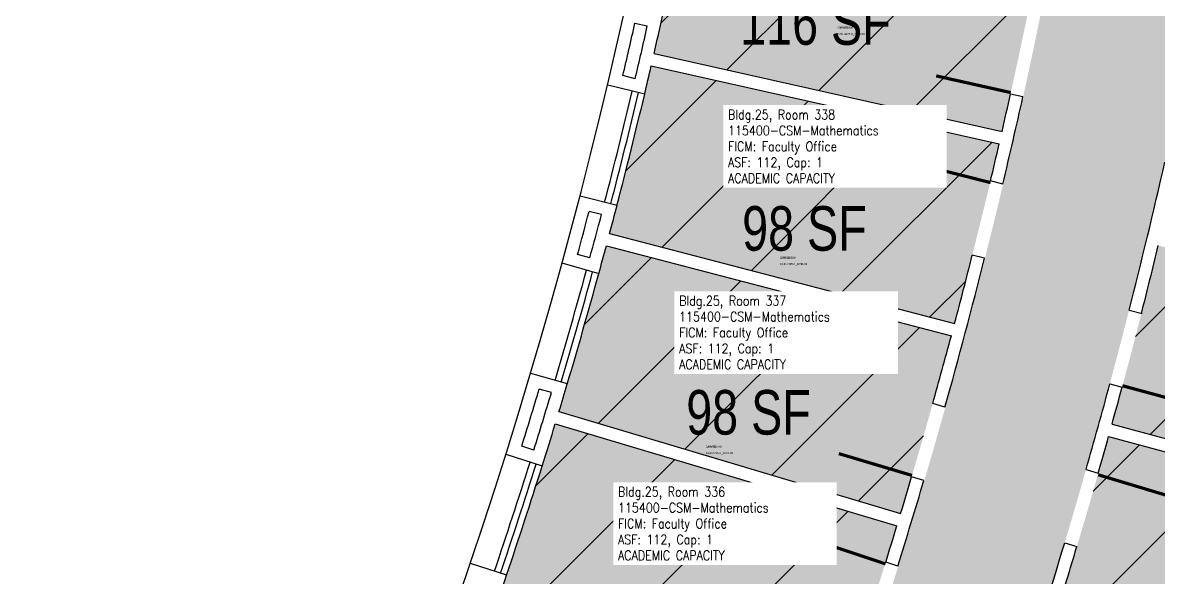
# Model space of a CAD drawing. Header units: inches. Extents: x -325 to 762, y 0 to 3497.
# Drawn here: x -132 to 403, y 1022 to 1283 of the extents above; entities that cross this region are included whole.
import ezdxf
from ezdxf.enums import TextEntityAlignment as Align

# ---------------------------------------------------------------- set-up
doc = ezdxf.new("R2010")
doc.units = ezdxf.units.IN
doc.header["$LTSCALE"] = 10
doc.header["$MEASUREMENT"] = 0
for name, color, linetype in [('A-DOOR', 2, 'CONTINUOUS'), ('A-GLAZ', 1, 'CONTINUOUS'), ('A-GLAZ-SILL', 2, 'CONTINUOUS'), ('A-IDEN-CNUM', 7, 'CONTINUOUS'), ('A-IDEN-RNUM', 7, 'CONTINUOUS'), ('A-IDEN-SNUM', 4, 'CONTINUOUS'), ('A-IDEN-VNUM', 4, 'CONTINUOUS'), ('A-WALL', 5, 'CONTINUOUS'), ('AREA-TEXT', 3, 'CONTINUOUS'), ('Rooms-Capacity', 4, 'CONTINUOUS'), ('Rooms-Category-Color', 7, 'CONTINUOUS'), ('Rooms-College-Color', 7, 'CONTINUOUS'), ('Rooms-Department-Color', 7, 'CONTINUOUS'), ('Rooms-Division-Color', 7, 'CONTINUOUS'), ('Rooms-Information', 7, 'CONTINUOUS')]:
    doc.layers.add(name, color=color, linetype=linetype)
doc.styles.add('AREA', font='arial.ttf', dxfattribs={"width": 0.75, "height": 24})
doc.styles.add('ROOMSNUMBER', font='txt', dxfattribs={"height": 0.03})
doc.styles.add('ROOMVNUMBER', font='simplex.shx', dxfattribs={"width": 0.85})
pattern_1 = [(45, (0, 0), (-26.51650429449553, 26.51650429449553), [])]

msp = doc.modelspace()

# ---------------------------------------------------------------- hatches: boundary and pattern name
at = {"layer": 'Rooms-Capacity'}
h = msp.add_hatch(dxfattribs=at)
h.set_pattern_fill('ANSI31', color=256, scale=300, style=0)
h.set_pattern_definition(pattern_1)
edge = h.paths.add_edge_path()
edge.add_arc((-2305.089008077166, 1834.524643438635), 2703.00000039614, 347.1164800715526, 349.2949133561136)
edge.add_line((350.8688167111263, 1332.431987559888), (185.5622047038064, 1362.421330274547))
edge.add_arc((-2305.089007422828, 1834.524643179873), 2534.999999708887, 347.09874408070516, 349.26691138285184, ccw=False)
edge.add_line((165.9182136320755, 1268.531434723641), (329.8639610299156, 1231.837450331542))
h = msp.add_hatch(dxfattribs=at)
h.set_pattern_fill('ANSI31', color=256, scale=300, style=0)
h.set_pattern_definition(pattern_1)
edge = h.paths.add_edge_path()
edge.add_arc((-2305.089007648641, 1834.524643146505), 2702.999999914259, 345.1406745550239, 346.9892952840776)
edge.add_line((328.519629255055, 1225.989888869691), (164.5716386252329, 1262.684375334996))
edge.add_arc((-2305.089007559186, 1834.524643223538), 2534.999999860135, 345.12454201575105, 346.96313016020343, ccw=False)
edge.add_line((144.9533335381434, 1183.74240151653), (307.5182815903113, 1141.349231182131))
h = msp.add_hatch(dxfattribs=at)
h.set_pattern_fill('ANSI31', color=256, scale=300, style=0)
h.set_pattern_definition(pattern_1)
edge = h.paths.add_edge_path()
edge.add_arc((-2305.089007680201, 1834.524643591512), 2703.00000006571, 343.165243038529, 345.0134900541224)
edge.add_line((305.9731435441659, 1135.551509058568), (143.4061336332247, 1177.945217069703))
edge.add_arc((-2305.089007582309, 1834.524643328313), 2534.999999909697, 343.15073874316107, 344.98892845628956, ccw=False)
edge.add_line((121.085071172683, 1099.742812361102), (282.0711917952881, 1051.702120534609))
h = msp.add_hatch(dxfattribs=at)
h.set_pattern_fill('ANSI31', color=256, scale=300, style=0)
h.set_pattern_definition(pattern_1)
edge = h.paths.add_edge_path()
edge.add_arc((-2276.852422168891, 1812.192880155078), 2895.995996763304, 344.8767881498902, 344.9361416692884)
edge.add_line((519.6277769991443, 1059.536711024585), (527.3524237723336, 1057.440494796726))
edge.add_arc((-2276.852426308937, 1812.192878961632), 2904.000000451434, 344.9358145326624, 346.6915782066553)
edge.add_line((549.1607926749871, 1143.713044748175), (403.4829762541935, 1178.013556008692))
edge.add_arc((-2305.08900801492, 1834.524642979586), 2787.000000230217, 344.5880604928744, 346.37525132448036, ccw=False)
edge.add_line((381.6905996651635, 1093.859846301842), (518.8465893456028, 1056.640201458241))
h = msp.add_hatch(dxfattribs=at)
h.set_pattern_fill('ANSI31', color=256, scale=300, style=0)
h.set_pattern_definition(pattern_1)
edge = h.paths.add_edge_path()
edge.add_arc((-2305.089007830181, 1834.524643290245), 2703.000000140285, 340.8610057102617, 343.0380588335406)
edge.add_line((280.327122878401, 1045.961119006853), (119.3391238265917, 1094.002371398265))
edge.add_arc((-2305.089007723179, 1834.524643560083), 2535.000000121817, 340.84842968595984, 343.01512552168924, ccw=False)
edge.add_line((89.60890732717371, 1002.871533019933), (248.5053589047179, 948.3165351473717))
h = msp.add_hatch(dxfattribs=at)
h.set_pattern_fill('ANSI31', color=256, scale=300, style=0)
h.set_pattern_definition(pattern_1)
edge = h.paths.add_edge_path()
edge.add_arc((-2276.852426019131, 1812.192879151533), 2904.000000221537, 342.9432912658067, 344.6990549400011)
edge.add_line((524.2096775585101, 1045.859340026508), (516.4850307741449, 1047.955556226428))
edge.add_arc((-2276.852429850694, 1812.192877775715), 2895.996003550221, 344.6987278055045, 344.758081324442)
edge.add_line((517.275216233103, 1050.849624066147), (380.0898114593015, 1088.07725119451))
edge.add_arc((-2305.089007464558, 1834.524643354343), 2786.999999795398, 342.6778497320407, 344.46470950311533, ccw=False)
edge.add_line((355.508737966536, 1004.712233308236), (499.4148772024796, 960.3972097863434))
at = {"layer": 'Rooms-Category-Color', "true_color": 0xadadad}
h = msp.add_hatch(color=253, dxfattribs=at)
edge = h.paths.add_edge_path()
edge.add_arc((-2305.089012571206, 1834.524642615237), 2685.000004883859, 2.680122461060307, 6.009516619147803, ccw=False)
edge.add_line((376.9740249776528, 1960.074986463877), (400.9176876248107, 1961.838290253188))
edge.add_arc((-2305.089007621355, 1834.524643226175), 2708.999999895975, -0.14923716504131335, 2.6936960249763047, ccw=False)
edge.add_line((403.9018028677688, 1827.468573365825), (361.9015771598802, 1827.438024315516))
edge.add_arc((-2690.659521096482, 1847.663844266196), 3052.628104172004, 356.47616770335486, 359.6203721645956, ccw=False)
edge.add_line((356.1970365421162, 1660.037994353565), (398.0843439215109, 1656.944151733535))
edge.add_arc((-5900.776047770278, 2177.898391182503), 6320.36672619742, 353.81799844341, 355.27204957289626, ccw=False)
edge.add_line((382.8367408813224, 1497.276707780081), (359.0595314988182, 1500.552247639279))
edge.add_arc((-1569.74639093911, 1734.833029545382), 1942.982184993512, 351.48423332969134, 353.07454191912336, ccw=False)
edge.add_line((351.8147101701484, 1447.11319028167), (288.4406572916791, 1455.770688339601))
edge.add_arc((-2305.089007749584, 1834.524643104202), 2621.040000018861, 349.5184109181256, 351.69137152447735, ccw=False)
edge.add_line((272.214784864454, 1357.706184698734), (335.5329564885483, 1348.375857141334))
edge.add_arc((-2305.089006778168, 1834.524648241203), 2684.999999995239, 349.42011848733335, 349.5684337207498, ccw=False)
edge.add_line((334.2656712793992, 1341.542008191812), (357.8805320152328, 1337.257883403915))
edge.add_arc((-2288.648014137146, 1828.422161913715), 2691.719839449023, 329.78649103858254, 349.486203159355, ccw=False)
edge.add_line((37.41831449803567, 473.8849240080444), (143.4365957939312, 412.2582192313848))
edge.add_arc((-2276.852403584197, 1812.192867436944), 2795.999974920815, 329.9542111320351, 331.0300489721218)
edge.add_arc((-2276.852404262776, 1812.192866802184), 2795.99997520704, 331.0300489902369, 332.5713902833464)
edge.add_line((204.8365791067481, 524.2349283662625), (160.1398151628969, 547.4318528720498))
edge.add_arc((-2305.090096059248, 1834.524948450896), 2781.001106053552, 332.4310014235534, 356.2309180593987)
edge.add_line((469.8959433921859, 1651.714574782643), (496.8252698892043, 1649.753485112916))
edge.add_arc((-2305.089007297025, 1834.524643598049), 2807.999999591874, 356.2271145859517, 357.3291228139134)
edge.add_line((499.8606327363536, 1703.675438080448), (502.2477746309028, 1773.498497123363))
edge.add_arc((-2305.089007808687, 1834.524642555099), 2808.000000082714, 358.754695199385, 359.8566391173927)
edge.add_line((502.9022023939774, 1827.498698554467), (475.9020962902591, 1827.490482599008))
edge.add_arc((-2305.089008352737, 1834.52464307847), 2781.000000632348, 359.8550779800285, 382.8913336785271)
edge.add_line((256.891257874169, 2916.290846553617), (303.2755612375506, 2935.736018582017))
edge.add_arc((-2275.305015167632, 1854.746569935257), 2795.999995904811, 22.74434717599586, 24.80482048592064)
edge.add_arc((-2275.3050125855, 1854.746571431475), 2795.999992933196, 24.80482048028733, 25.88065831385877)
edge.add_line((240.2706686520264, 3075.195239933672), (130.0563725979314, 3021.431537893134))
edge.add_arc((-2303.272265501725, 1835.045216972369), 2707.138851899517, 5.986642908536908, 25.991870559764493, ccw=False)
edge.add_line((389.1024915130124, 2117.39062822191), (365.1556280964301, 2115.627088730688))
at = {"layer": 'Rooms-Category-Color', "true_color": 0xfa9ba3}
h = msp.add_hatch(color=241, dxfattribs=at)
edge = h.paths.add_edge_path()
edge.add_arc((-2305.089008077166, 1834.524643438635), 2703.00000039614, 347.1164800715526, 349.2949133561136)
edge.add_line((350.8688167111263, 1332.431987559888), (185.5622047038064, 1362.421330274547))
edge.add_arc((-2305.089007422828, 1834.524643179873), 2534.999999708887, 347.09874408070516, 349.26691138285184, ccw=False)
edge.add_line((165.9182136320755, 1268.531434723641), (329.8639610299156, 1231.837450331542))
h = msp.add_hatch(color=241, dxfattribs=at)
edge = h.paths.add_edge_path()
edge.add_arc((-2305.089007648641, 1834.524643146505), 2702.999999914259, 345.1406745550239, 346.9892952840776)
edge.add_line((328.519629255055, 1225.989888869691), (164.5716386252329, 1262.684375334996))
edge.add_arc((-2305.089007559186, 1834.524643223538), 2534.999999860135, 345.12454201575105, 346.96313016020343, ccw=False)
edge.add_line((144.9533335381434, 1183.74240151653), (307.5182815903113, 1141.349231182131))
h = msp.add_hatch(color=241, dxfattribs=at)
edge = h.paths.add_edge_path()
edge.add_arc((-2305.089007680201, 1834.524643591512), 2703.00000006571, 343.165243038529, 345.0134900541224)
edge.add_line((305.9731435441659, 1135.551509058568), (143.4061336332247, 1177.945217069703))
edge.add_arc((-2305.089007582309, 1834.524643328313), 2534.999999909697, 343.15073874316107, 344.98892845628956, ccw=False)
edge.add_line((121.085071172683, 1099.742812361102), (282.0711917952881, 1051.702120534609))
h = msp.add_hatch(color=241, dxfattribs=at)
edge = h.paths.add_edge_path()
edge.add_arc((-2276.852422168891, 1812.192880155078), 2895.995996763304, 344.8767881498902, 344.9361416692884)
edge.add_line((519.6277769991443, 1059.536711024585), (527.3524237723336, 1057.440494796726))
edge.add_arc((-2276.852426308937, 1812.192878961632), 2904.000000451434, 344.9358145326624, 346.6915782066553)
edge.add_line((549.1607926749871, 1143.713044748175), (403.4829762541935, 1178.013556008692))
edge.add_arc((-2305.08900801492, 1834.524642979586), 2787.000000230217, 344.5880604928744, 346.37525132448036, ccw=False)
edge.add_line((381.6905996651635, 1093.859846301842), (518.8465893456028, 1056.640201458241))
h = msp.add_hatch(color=241, dxfattribs=at)
edge = h.paths.add_edge_path()
edge.add_arc((-2305.089007830181, 1834.524643290245), 2703.000000140285, 340.8610057102617, 343.0380588335406)
edge.add_line((280.327122878401, 1045.961119006853), (119.3391238265917, 1094.002371398265))
edge.add_arc((-2305.089007723179, 1834.524643560083), 2535.000000121817, 340.84842968595984, 343.01512552168924, ccw=False)
edge.add_line((89.60890732717371, 1002.871533019933), (248.5053589047179, 948.3165351473717))
h = msp.add_hatch(color=241, dxfattribs=at)
edge = h.paths.add_edge_path()
edge.add_arc((-2276.852426019131, 1812.192879151533), 2904.000000221537, 342.9432912658067, 344.6990549400011)
edge.add_line((524.2096775585101, 1045.859340026508), (516.4850307741449, 1047.955556226428))
edge.add_arc((-2276.852429850694, 1812.192877775715), 2895.996003550221, 344.6987278055045, 344.758081324442)
edge.add_line((517.275216233103, 1050.849624066147), (380.0898114593015, 1088.07725119451))
edge.add_arc((-2305.089007464558, 1834.524643354343), 2786.999999795398, 342.6778497320407, 344.46470950311533, ccw=False)
edge.add_line((355.508737966536, 1004.712233308236), (499.4148772024796, 960.3972097863434))
at = {"layer": 'Rooms-College-Color', "true_color": 0xadadad}
h = msp.add_hatch(color=253, dxfattribs=at)
edge = h.paths.add_edge_path()
edge.add_arc((-2305.089012571206, 1834.524642615237), 2685.000004883859, 2.680122461060307, 6.009516619147803, ccw=False)
edge.add_line((376.9740249776528, 1960.074986463877), (400.9176876248107, 1961.838290253188))
edge.add_arc((-2305.089007621355, 1834.524643226175), 2708.999999895975, -0.14923716504131335, 2.6936960249763047, ccw=False)
edge.add_line((403.9018028677688, 1827.468573365825), (361.9015771598802, 1827.438024315516))
edge.add_arc((-2690.659521096482, 1847.663844266196), 3052.628104172004, 356.47616770335486, 359.6203721645956, ccw=False)
edge.add_line((356.1970365421162, 1660.037994353565), (398.0843439215109, 1656.944151733535))
edge.add_arc((-5900.776047770278, 2177.898391182503), 6320.36672619742, 353.81799844341, 355.27204957289626, ccw=False)
edge.add_line((382.8367408813224, 1497.276707780081), (359.0595314988182, 1500.552247639279))
edge.add_arc((-1569.74639093911, 1734.833029545382), 1942.982184993512, 351.48423332969134, 353.07454191912336, ccw=False)
edge.add_line((351.8147101701484, 1447.11319028167), (288.4406572916791, 1455.770688339601))
edge.add_arc((-2305.089007749584, 1834.524643104202), 2621.040000018861, 349.5184109181256, 351.69137152447735, ccw=False)
edge.add_line((272.214784864454, 1357.706184698734), (335.5329564885483, 1348.375857141334))
edge.add_arc((-2305.089006778168, 1834.524648241203), 2684.999999995239, 349.42011848733335, 349.5684337207498, ccw=False)
edge.add_line((334.2656712793992, 1341.542008191812), (357.8805320152328, 1337.257883403915))
edge.add_arc((-2288.648014137146, 1828.422161913715), 2691.719839449023, 329.78649103858254, 349.486203159355, ccw=False)
edge.add_line((37.41831449803567, 473.8849240080444), (143.4365957939312, 412.2582192313848))
edge.add_arc((-2276.852403584197, 1812.192867436944), 2795.999974920815, 329.9542111320351, 331.0300489721218)
edge.add_arc((-2276.852404262776, 1812.192866802184), 2795.99997520704, 331.0300489902369, 332.5713902833464)
edge.add_line((204.8365791067481, 524.2349283662625), (160.1398151628969, 547.4318528720498))
edge.add_arc((-2305.090096059248, 1834.524948450896), 2781.001106053552, 332.4310014235534, 356.2309180593987)
edge.add_line((469.8959433921859, 1651.714574782643), (496.8252698892043, 1649.753485112916))
edge.add_arc((-2305.089007297025, 1834.524643598049), 2807.999999591874, 356.2271145859517, 357.3291228139134)
edge.add_line((499.8606327363536, 1703.675438080448), (502.2477746309028, 1773.498497123363))
edge.add_arc((-2305.089007808687, 1834.524642555099), 2808.000000082714, 358.754695199385, 359.8566391173927)
edge.add_line((502.9022023939774, 1827.498698554467), (475.9020962902591, 1827.490482599008))
edge.add_arc((-2305.089008352737, 1834.52464307847), 2781.000000632348, 359.8550779800285, 382.8913336785271)
edge.add_line((256.891257874169, 2916.290846553617), (303.2755612375506, 2935.736018582017))
edge.add_arc((-2275.305015167632, 1854.746569935257), 2795.999995904811, 22.74434717599586, 24.80482048592064)
edge.add_arc((-2275.3050125855, 1854.746571431475), 2795.999992933196, 24.80482048028733, 25.88065831385877)
edge.add_line((240.2706686520264, 3075.195239933672), (130.0563725979314, 3021.431537893134))
edge.add_arc((-2303.272265501725, 1835.045216972369), 2707.138851899517, 5.986642908536908, 25.991870559764493, ccw=False)
edge.add_line((389.1024915130124, 2117.39062822191), (365.1556280964301, 2115.627088730688))
at = {"layer": 'Rooms-College-Color', "true_color": 0xffe090}
h = msp.add_hatch(color=41, dxfattribs=at)
edge = h.paths.add_edge_path()
edge.add_arc((-2305.089008077166, 1834.524643438635), 2703.00000039614, 347.1164800715526, 349.2949133561136)
edge.add_line((350.8688167111263, 1332.431987559888), (185.5622047038064, 1362.421330274547))
edge.add_arc((-2305.089007422828, 1834.524643179873), 2534.999999708887, 347.09874408070516, 349.26691138285184, ccw=False)
edge.add_line((165.9182136320755, 1268.531434723641), (329.8639610299156, 1231.837450331542))
h = msp.add_hatch(color=41, dxfattribs=at)
edge = h.paths.add_edge_path()
edge.add_arc((-2305.089007648641, 1834.524643146505), 2702.999999914259, 345.1406745550239, 346.9892952840776)
edge.add_line((328.519629255055, 1225.989888869691), (164.5716386252329, 1262.684375334996))
edge.add_arc((-2305.089007559186, 1834.524643223538), 2534.999999860135, 345.12454201575105, 346.96313016020343, ccw=False)
edge.add_line((144.9533335381434, 1183.74240151653), (307.5182815903113, 1141.349231182131))
h = msp.add_hatch(color=41, dxfattribs=at)
edge = h.paths.add_edge_path()
edge.add_arc((-2305.089007680201, 1834.524643591512), 2703.00000006571, 343.165243038529, 345.0134900541224)
edge.add_line((305.9731435441659, 1135.551509058568), (143.4061336332247, 1177.945217069703))
edge.add_arc((-2305.089007582309, 1834.524643328313), 2534.999999909697, 343.15073874316107, 344.98892845628956, ccw=False)
edge.add_line((121.085071172683, 1099.742812361102), (282.0711917952881, 1051.702120534609))
h = msp.add_hatch(color=41, dxfattribs=at)
edge = h.paths.add_edge_path()
edge.add_arc((-2276.852422168891, 1812.192880155078), 2895.995996763304, 344.8767881498902, 344.9361416692884)
edge.add_line((519.6277769991443, 1059.536711024585), (527.3524237723336, 1057.440494796726))
edge.add_arc((-2276.852426308937, 1812.192878961632), 2904.000000451434, 344.9358145326624, 346.6915782066553)
edge.add_line((549.1607926749871, 1143.713044748175), (403.4829762541935, 1178.013556008692))
edge.add_arc((-2305.08900801492, 1834.524642979586), 2787.000000230217, 344.5880604928744, 346.37525132448036, ccw=False)
edge.add_line((381.6905996651635, 1093.859846301842), (518.8465893456028, 1056.640201458241))
h = msp.add_hatch(color=41, dxfattribs=at)
edge = h.paths.add_edge_path()
edge.add_arc((-2305.089007830181, 1834.524643290245), 2703.000000140285, 340.8610057102617, 343.0380588335406)
edge.add_line((280.327122878401, 1045.961119006853), (119.3391238265917, 1094.002371398265))
edge.add_arc((-2305.089007723179, 1834.524643560083), 2535.000000121817, 340.84842968595984, 343.01512552168924, ccw=False)
edge.add_line((89.60890732717371, 1002.871533019933), (248.5053589047179, 948.3165351473717))
h = msp.add_hatch(color=41, dxfattribs=at)
edge = h.paths.add_edge_path()
edge.add_arc((-2276.852426019131, 1812.192879151533), 2904.000000221537, 342.9432912658067, 344.6990549400011)
edge.add_line((524.2096775585101, 1045.859340026508), (516.4850307741449, 1047.955556226428))
edge.add_arc((-2276.852429850694, 1812.192877775715), 2895.996003550221, 344.6987278055045, 344.758081324442)
edge.add_line((517.275216233103, 1050.849624066147), (380.0898114593015, 1088.07725119451))
edge.add_arc((-2305.089007464558, 1834.524643354343), 2786.999999795398, 342.6778497320407, 344.46470950311533, ccw=False)
edge.add_line((355.508737966536, 1004.712233308236), (499.4148772024796, 960.3972097863434))
at = {"layer": 'Rooms-Department-Color', "true_color": 0xacacac}
h = msp.add_hatch(color=253, dxfattribs=at)
edge = h.paths.add_edge_path()
edge.add_arc((-2305.089012571206, 1834.524642615237), 2685.000004883859, 2.680122461060307, 6.009516619147803, ccw=False)
edge.add_line((376.9740249776528, 1960.074986463877), (400.9176876248107, 1961.838290253188))
edge.add_arc((-2305.089007621355, 1834.524643226175), 2708.999999895975, -0.14923716504131335, 2.6936960249763047, ccw=False)
edge.add_line((403.9018028677688, 1827.468573365825), (361.9015771598802, 1827.438024315516))
edge.add_arc((-2690.659521096482, 1847.663844266196), 3052.628104172004, 356.47616770335486, 359.6203721645956, ccw=False)
edge.add_line((356.1970365421162, 1660.037994353565), (398.0843439215109, 1656.944151733535))
edge.add_arc((-5900.776047770278, 2177.898391182503), 6320.36672619742, 353.81799844341, 355.27204957289626, ccw=False)
edge.add_line((382.8367408813224, 1497.276707780081), (359.0595314988182, 1500.552247639279))
edge.add_arc((-1569.74639093911, 1734.833029545382), 1942.982184993512, 351.48423332969134, 353.07454191912336, ccw=False)
edge.add_line((351.8147101701484, 1447.11319028167), (288.4406572916791, 1455.770688339601))
edge.add_arc((-2305.089007749584, 1834.524643104202), 2621.040000018861, 349.5184109181256, 351.69137152447735, ccw=False)
edge.add_line((272.214784864454, 1357.706184698734), (335.5329564885483, 1348.375857141334))
edge.add_arc((-2305.089006778168, 1834.524648241203), 2684.999999995239, 349.42011848733335, 349.5684337207498, ccw=False)
edge.add_line((334.2656712793992, 1341.542008191812), (357.8805320152328, 1337.257883403915))
edge.add_arc((-2288.648014137146, 1828.422161913715), 2691.719839449023, 329.78649103858254, 349.486203159355, ccw=False)
edge.add_line((37.41831449803567, 473.8849240080444), (143.4365957939312, 412.2582192313848))
edge.add_arc((-2276.852403584197, 1812.192867436944), 2795.999974920815, 329.9542111320351, 331.0300489721218)
edge.add_arc((-2276.852404262776, 1812.192866802184), 2795.99997520704, 331.0300489902369, 332.5713902833464)
edge.add_line((204.8365791067481, 524.2349283662625), (160.1398151628969, 547.4318528720498))
edge.add_arc((-2305.090096059248, 1834.524948450896), 2781.001106053552, 332.4310014235534, 356.2309180593987)
edge.add_line((469.8959433921859, 1651.714574782643), (496.8252698892043, 1649.753485112916))
edge.add_arc((-2305.089007297025, 1834.524643598049), 2807.999999591874, 356.2271145859517, 357.3291228139134)
edge.add_line((499.8606327363536, 1703.675438080448), (502.2477746309028, 1773.498497123363))
edge.add_arc((-2305.089007808687, 1834.524642555099), 2808.000000082714, 358.754695199385, 359.8566391173927)
edge.add_line((502.9022023939774, 1827.498698554467), (475.9020962902591, 1827.490482599008))
edge.add_arc((-2305.089008352737, 1834.52464307847), 2781.000000632348, 359.8550779800285, 382.8913336785271)
edge.add_line((256.891257874169, 2916.290846553617), (303.2755612375506, 2935.736018582017))
edge.add_arc((-2275.305015167632, 1854.746569935257), 2795.999995904811, 22.74434717599586, 24.80482048592064)
edge.add_arc((-2275.3050125855, 1854.746571431475), 2795.999992933196, 24.80482048028733, 25.88065831385877)
edge.add_line((240.2706686520264, 3075.195239933672), (130.0563725979314, 3021.431537893134))
edge.add_arc((-2303.272265501725, 1835.045216972369), 2707.138851899517, 5.986642908536908, 25.991870559764493, ccw=False)
edge.add_line((389.1024915130124, 2117.39062822191), (365.1556280964301, 2115.627088730688))
at = {"layer": 'Rooms-Department-Color', "true_color": 0xffe090}
h = msp.add_hatch(color=41, dxfattribs=at)
edge = h.paths.add_edge_path()
edge.add_arc((-2305.089008077166, 1834.524643438635), 2703.00000039614, 347.1164800715526, 349.2949133561136)
edge.add_line((350.8688167111263, 1332.431987559888), (185.5622047038064, 1362.421330274547))
edge.add_arc((-2305.089007422828, 1834.524643179873), 2534.999999708887, 347.09874408070516, 349.26691138285184, ccw=False)
edge.add_line((165.9182136320755, 1268.531434723641), (329.8639610299156, 1231.837450331542))
h = msp.add_hatch(color=41, dxfattribs=at)
edge = h.paths.add_edge_path()
edge.add_arc((-2305.089007648641, 1834.524643146505), 2702.999999914259, 345.1406745550239, 346.9892952840776)
edge.add_line((328.519629255055, 1225.989888869691), (164.5716386252329, 1262.684375334996))
edge.add_arc((-2305.089007559186, 1834.524643223538), 2534.999999860135, 345.12454201575105, 346.96313016020343, ccw=False)
edge.add_line((144.9533335381434, 1183.74240151653), (307.5182815903113, 1141.349231182131))
h = msp.add_hatch(color=41, dxfattribs=at)
edge = h.paths.add_edge_path()
edge.add_arc((-2305.089007680201, 1834.524643591512), 2703.00000006571, 343.165243038529, 345.0134900541224)
edge.add_line((305.9731435441659, 1135.551509058568), (143.4061336332247, 1177.945217069703))
edge.add_arc((-2305.089007582309, 1834.524643328313), 2534.999999909697, 343.15073874316107, 344.98892845628956, ccw=False)
edge.add_line((121.085071172683, 1099.742812361102), (282.0711917952881, 1051.702120534609))
h = msp.add_hatch(color=41, dxfattribs=at)
edge = h.paths.add_edge_path()
edge.add_arc((-2276.852422168891, 1812.192880155078), 2895.995996763304, 344.8767881498902, 344.9361416692884)
edge.add_line((519.6277769991443, 1059.536711024585), (527.3524237723336, 1057.440494796726))
edge.add_arc((-2276.852426308937, 1812.192878961632), 2904.000000451434, 344.9358145326624, 346.6915782066553)
edge.add_line((549.1607926749871, 1143.713044748175), (403.4829762541935, 1178.013556008692))
edge.add_arc((-2305.08900801492, 1834.524642979586), 2787.000000230217, 344.5880604928744, 346.37525132448036, ccw=False)
edge.add_line((381.6905996651635, 1093.859846301842), (518.8465893456028, 1056.640201458241))
h = msp.add_hatch(color=41, dxfattribs=at)
edge = h.paths.add_edge_path()
edge.add_arc((-2305.089007830181, 1834.524643290245), 2703.000000140285, 340.8610057102617, 343.0380588335406)
edge.add_line((280.327122878401, 1045.961119006853), (119.3391238265917, 1094.002371398265))
edge.add_arc((-2305.089007723179, 1834.524643560083), 2535.000000121817, 340.84842968595984, 343.01512552168924, ccw=False)
edge.add_line((89.60890732717371, 1002.871533019933), (248.5053589047179, 948.3165351473717))
h = msp.add_hatch(color=41, dxfattribs=at)
edge = h.paths.add_edge_path()
edge.add_arc((-2276.852426019131, 1812.192879151533), 2904.000000221537, 342.9432912658067, 344.6990549400011)
edge.add_line((524.2096775585101, 1045.859340026508), (516.4850307741449, 1047.955556226428))
edge.add_arc((-2276.852429850694, 1812.192877775715), 2895.996003550221, 344.6987278055045, 344.758081324442)
edge.add_line((517.275216233103, 1050.849624066147), (380.0898114593015, 1088.07725119451))
edge.add_arc((-2305.089007464558, 1834.524643354343), 2786.999999795398, 342.6778497320407, 344.46470950311533, ccw=False)
edge.add_line((355.508737966536, 1004.712233308236), (499.4148772024796, 960.3972097863434))
at = {"layer": 'Rooms-Division-Color', "true_color": 0xadadad}
h = msp.add_hatch(color=253, dxfattribs=at)
edge = h.paths.add_edge_path()
edge.add_arc((-2305.089012571206, 1834.524642615237), 2685.000004883859, 2.680122461060307, 6.009516619147803, ccw=False)
edge.add_line((376.9740249776528, 1960.074986463877), (400.9176876248107, 1961.838290253188))
edge.add_arc((-2305.089007621355, 1834.524643226175), 2708.999999895975, -0.14923716504131335, 2.6936960249763047, ccw=False)
edge.add_line((403.9018028677688, 1827.468573365825), (361.9015771598802, 1827.438024315516))
edge.add_arc((-2690.659521096482, 1847.663844266196), 3052.628104172004, 356.47616770335486, 359.6203721645956, ccw=False)
edge.add_line((356.1970365421162, 1660.037994353565), (398.0843439215109, 1656.944151733535))
edge.add_arc((-5900.776047770278, 2177.898391182503), 6320.36672619742, 353.81799844341, 355.27204957289626, ccw=False)
edge.add_line((382.8367408813224, 1497.276707780081), (359.0595314988182, 1500.552247639279))
edge.add_arc((-1569.74639093911, 1734.833029545382), 1942.982184993512, 351.48423332969134, 353.07454191912336, ccw=False)
edge.add_line((351.8147101701484, 1447.11319028167), (288.4406572916791, 1455.770688339601))
edge.add_arc((-2305.089007749584, 1834.524643104202), 2621.040000018861, 349.5184109181256, 351.69137152447735, ccw=False)
edge.add_line((272.214784864454, 1357.706184698734), (335.5329564885483, 1348.375857141334))
edge.add_arc((-2305.089006778168, 1834.524648241203), 2684.999999995239, 349.42011848733335, 349.5684337207498, ccw=False)
edge.add_line((334.2656712793992, 1341.542008191812), (357.8805320152328, 1337.257883403915))
edge.add_arc((-2288.648014137146, 1828.422161913715), 2691.719839449023, 329.78649103858254, 349.486203159355, ccw=False)
edge.add_line((37.41831449803567, 473.8849240080444), (143.4365957939312, 412.2582192313848))
edge.add_arc((-2276.852403584197, 1812.192867436944), 2795.999974920815, 329.9542111320351, 331.0300489721218)
edge.add_arc((-2276.852404262776, 1812.192866802184), 2795.99997520704, 331.0300489902369, 332.5713902833464)
edge.add_line((204.8365791067481, 524.2349283662625), (160.1398151628969, 547.4318528720498))
edge.add_arc((-2305.090096059248, 1834.524948450896), 2781.001106053552, 332.4310014235534, 356.2309180593987)
edge.add_line((469.8959433921859, 1651.714574782643), (496.8252698892043, 1649.753485112916))
edge.add_arc((-2305.089007297025, 1834.524643598049), 2807.999999591874, 356.2271145859517, 357.3291228139134)
edge.add_line((499.8606327363536, 1703.675438080448), (502.2477746309028, 1773.498497123363))
edge.add_arc((-2305.089007808687, 1834.524642555099), 2808.000000082714, 358.754695199385, 359.8566391173927)
edge.add_line((502.9022023939774, 1827.498698554467), (475.9020962902591, 1827.490482599008))
edge.add_arc((-2305.089008352737, 1834.52464307847), 2781.000000632348, 359.8550779800285, 382.8913336785271)
edge.add_line((256.891257874169, 2916.290846553617), (303.2755612375506, 2935.736018582017))
edge.add_arc((-2275.305015167632, 1854.746569935257), 2795.999995904811, 22.74434717599586, 24.80482048592064)
edge.add_arc((-2275.3050125855, 1854.746571431475), 2795.999992933196, 24.80482048028733, 25.88065831385877)
edge.add_line((240.2706686520264, 3075.195239933672), (130.0563725979314, 3021.431537893134))
edge.add_arc((-2303.272265501725, 1835.045216972369), 2707.138851899517, 5.986642908536908, 25.991870559764493, ccw=False)
edge.add_line((389.1024915130124, 2117.39062822191), (365.1556280964301, 2115.627088730688))
at = {"layer": 'Rooms-Division-Color', "true_color": 0xffe090}
h = msp.add_hatch(color=41, dxfattribs=at)
edge = h.paths.add_edge_path()
edge.add_arc((-2305.089008077166, 1834.524643438635), 2703.00000039614, 347.1164800715526, 349.2949133561136)
edge.add_line((350.8688167111263, 1332.431987559888), (185.5622047038064, 1362.421330274547))
edge.add_arc((-2305.089007422828, 1834.524643179873), 2534.999999708887, 347.09874408070516, 349.26691138285184, ccw=False)
edge.add_line((165.9182136320755, 1268.531434723641), (329.8639610299156, 1231.837450331542))
h = msp.add_hatch(color=41, dxfattribs=at)
edge = h.paths.add_edge_path()
edge.add_arc((-2305.089007648641, 1834.524643146505), 2702.999999914259, 345.1406745550239, 346.9892952840776)
edge.add_line((328.519629255055, 1225.989888869691), (164.5716386252329, 1262.684375334996))
edge.add_arc((-2305.089007559186, 1834.524643223538), 2534.999999860135, 345.12454201575105, 346.96313016020343, ccw=False)
edge.add_line((144.9533335381434, 1183.74240151653), (307.5182815903113, 1141.349231182131))
h = msp.add_hatch(color=41, dxfattribs=at)
edge = h.paths.add_edge_path()
edge.add_arc((-2305.089007680201, 1834.524643591512), 2703.00000006571, 343.165243038529, 345.0134900541224)
edge.add_line((305.9731435441659, 1135.551509058568), (143.4061336332247, 1177.945217069703))
edge.add_arc((-2305.089007582309, 1834.524643328313), 2534.999999909697, 343.15073874316107, 344.98892845628956, ccw=False)
edge.add_line((121.085071172683, 1099.742812361102), (282.0711917952881, 1051.702120534609))
h = msp.add_hatch(color=41, dxfattribs=at)
edge = h.paths.add_edge_path()
edge.add_arc((-2276.852422168891, 1812.192880155078), 2895.995996763304, 344.8767881498902, 344.9361416692884)
edge.add_line((519.6277769991443, 1059.536711024585), (527.3524237723336, 1057.440494796726))
edge.add_arc((-2276.852426308937, 1812.192878961632), 2904.000000451434, 344.9358145326624, 346.6915782066553)
edge.add_line((549.1607926749871, 1143.713044748175), (403.4829762541935, 1178.013556008692))
edge.add_arc((-2305.08900801492, 1834.524642979586), 2787.000000230217, 344.5880604928744, 346.37525132448036, ccw=False)
edge.add_line((381.6905996651635, 1093.859846301842), (518.8465893456028, 1056.640201458241))
h = msp.add_hatch(color=41, dxfattribs=at)
edge = h.paths.add_edge_path()
edge.add_arc((-2305.089007830181, 1834.524643290245), 2703.000000140285, 340.8610057102617, 343.0380588335406)
edge.add_line((280.327122878401, 1045.961119006853), (119.3391238265917, 1094.002371398265))
edge.add_arc((-2305.089007723179, 1834.524643560083), 2535.000000121817, 340.84842968595984, 343.01512552168924, ccw=False)
edge.add_line((89.60890732717371, 1002.871533019933), (248.5053589047179, 948.3165351473717))
h = msp.add_hatch(color=41, dxfattribs=at)
edge = h.paths.add_edge_path()
edge.add_arc((-2276.852426019131, 1812.192879151533), 2904.000000221537, 342.9432912658067, 344.6990549400011)
edge.add_line((524.2096775585101, 1045.859340026508), (516.4850307741449, 1047.955556226428))
edge.add_arc((-2276.852429850694, 1812.192877775715), 2895.996003550221, 344.6987278055045, 344.758081324442)
edge.add_line((517.275216233103, 1050.849624066147), (380.0898114593015, 1088.07725119451))
edge.add_arc((-2305.089007464558, 1834.524643354343), 2786.999999795398, 342.6778497320407, 344.46470950311533, ccw=False)
edge.add_line((355.508737966536, 1004.712233308236), (499.4148772024796, 960.3972097863434))

# ---------------------------------------------------------------- linework, layer by layer
at = {"layer": 'A-DOOR'}
for points in [[(333.9592241608784, 1250.134753958787, 1.5, 1.5, 0), (298.828401211767, 1257.997659157495, 0, 0, 0), (298.6645906829522, 1257.265767004806, 0, 0, -0.414213562373095), (341.6583188251839, 1284.533684766385, 0, 0, -0.414213562373095)], [(324.4032059089527, 1207.697644659783, 1.5, 1.5, 0), (289.5152347126291, 1216.576240579131, 0, 0, 0), (289.7002054677591, 1217.303073308895, 0, 0, 0.414213562373095), (315.7095807419405, 1173.536506193223, 0, 0, 0.414213562373095)], [(386.6011406333432, 1111.955400657374, 1.5, 1.5, 0), (421.3446049914942, 1102.527161999139, 0, 0, 0), (421.1481833496377, 1101.803339814301, 0, 0, 0.414213562373095), (395.8329576553092, 1145.975042850244, 0, 0, 0.414213562373095)], [(287.4328344539986, 1069.669181739445, 1.5, 1.5, 0), (252.9360769429491, 1079.963535620364, 0, 0, 0), (252.7216112428591, 1079.244853173847, 0, 0, -0.414213562373095), (297.5127226264462, 1103.44725678442, 0, 0, -0.414213562373095)], [(375.1594927535639, 1069.987356205004, 1.5, 1.5, 0), (409.6313077994869, 1059.609785803127, 0, 0, 0), (409.8475071789012, 1060.327948619145, 0, 0, -0.414213562373095), (364.9981217199252, 1036.233703969511, 0, 0, -0.414213562373095)], [(274.9437646531746, 1028.000898695084, 1.5, 1.5, 0), (240.7753700428889, 1039.337600651662, 0, 0, 0), (241.0115513430223, 1040.049442210699, 0, 0, 0.414213562373095), (263.8432439827607, 994.5443456717758, 0, 0, 0.414213562373095)]]:
    msp.add_lwpolyline(points, format="xyseb", dxfattribs=at)
at = {"layer": 'A-GLAZ'}
for start, end in [(345.4321257508273, 346.6555464288941), (343.4581232643845, 344.6815439415063), (341.3200672786797, 342.5434879488277)]:
    msp.add_arc((-2305.089007716508, 1834.524643172975), 2532, start, end, dxfattribs=at)
at = {"layer": 'A-GLAZ-SILL'}
for radius, start, end in [(2529, 345.4321257508273, 346.6555464288941), (2535, 345.4321257508273, 346.6555464288941), (2529, 343.4581232643845, 344.6815439415063), (2535, 343.4581232643845, 344.6815439415063), (2529, 341.3200672786797, 342.5434879488277), (2535, 341.3200672786797, 342.5434879488277)]:
    msp.add_arc((-2305.089007716508, 1834.524643172975), radius, start, end, dxfattribs=at)
at = {"layer": 'A-WALL'}
for p, q in [((156.8595128172324, 1282.855827464256), (162.7146501505063, 1281.545343216973)), ((165.9182136320755, 1268.531434723641), (329.8639610410914, 1231.837450328748)), ((157.0062265434549, 1256.659557380247), (151.1828463749275, 1258.106757682282)), ((164.5716386140571, 1262.68437533779), (328.5196292662308, 1225.989888866897)), ((161.5909887069151, 1249.337668648454), (144.122339107214, 1253.67889904091)), ((339.6741216146634, 1248.087102042045), (333.8189729267046, 1249.397588829043)), ((330.2252350152717, 1206.989909498486), (324.4098795914338, 1208.469851984176)), ((148.5672975071952, 1196.931719857733), (131.0986479186699, 1201.272950261365)), ((141.0883817375884, 1192.60784221487), (135.265001569061, 1194.055042522493)), ((144.9533335381434, 1183.742401527706), (307.5182815903113, 1141.349231182131)), ((143.4061336332247, 1177.945217069703), (305.9731435441659, 1135.551509058568)), ((135.6399630346582, 1172.193086221348), (129.8698889986858, 1173.840020011644)), ((321.6530512870536, 1172.02395985322), (315.7087187917218, 1173.536725547629)), ((139.9697944299564, 1164.717615740838), (122.6610495821819, 1169.657995462882)), ((141.6165876613245, 1170.48719734), (141.4100347236977, 1170.546153090428)), ((389.7454263680861, 1147.626999535131), (395.8337331713424, 1145.974832400213)), ((125.1486552582369, 1112.791381180751), (107.8399104104624, 1117.731760902795)), ((117.5252373666749, 1108.727688437792), (111.7551633418784, 1110.374622239265)), ((380.6275707074687, 1112.799307362641), (386.4181655981824, 1111.227929497602)), ((302.9436877035782, 1101.826574712525), (297.1934791022227, 1103.54252389213)), ((121.085071172683, 1099.742812361102), (282.071191806464, 1051.702120529021)), ((119.3391238265917, 1094.002371398265), (280.327122878401, 1045.961119004059)), ((381.6905996651635, 1093.859846301842), (518.8465893456028, 1056.640201458241)), ((380.0898114593015, 1088.07725119451), (517.275216233103, 1050.849624066147)), ((109.2309057601974, 1081.596787853631), (103.5262915716753, 1083.457841895054)), ((113.278832092999, 1073.964986527803), (96.16645000141716, 1079.547672177198)), ((369.4679778927252, 1072.484007334801), (375.2139124163673, 1070.754221999551)), ((292.9763058946714, 1067.232243799138), (287.2268231884823, 1068.947976345661)), ((359.3791279011652, 1037.925274445209), (365.1244407781646, 1036.195676235947)), ((96.53077513363814, 1022.62784024747), (79.41839304205632, 1028.210525896865)), ((280.7154797316775, 1026.876110312994), (275.0198610575185, 1028.765854689757))]:
    msp.add_line(p, q, dxfattribs=at)
for centre, radius, start, end in [((-2305.089007716508, 1834.524643172975), 2517, 329.7147855022416, 356.2724643991472), ((-2305.089007716508, 1834.524643172975), 2535, 347.098744083744, 347.5055792885518), ((-2305.089007716508, 1834.524643172975), 2523, 346.793267188186, 347.3699006640462), ((-2305.089007716508, 1834.524643172975), 2529, 346.7914890691878, 347.369934355584), ((-2305.089007716508, 1834.524643172975), 2535, 346.6540985382509, 346.9631301545526), ((-2305.089007716508, 1834.524643172975), 2703, 347.116480070681, 347.4980290424667), ((-2305.089007727684, 1834.524643170181), 2709, 346.6058776110582, 347.4977767197902), ((-2305.089007716508, 1834.524643172975), 2703, 346.6078398571919, 346.9892952835472), ((-2305.089007716508, 1834.524643172975), 2781, 345.7001405618869, 347.1763217973669), ((-2305.089007716508, 1834.524643172975), 2523, 344.819264698543, 345.2944049954314), ((-2305.089007716508, 1834.524643172975), 2535, 345.1245420203098, 345.4335736502882), ((-2305.089007716508, 1834.524643172975), 2529, 344.8174865775489, 345.2961831148821), ((-2305.089007716508, 1834.524643172975), 2535, 344.6800960516445, 344.9889284540189), ((-2305.089007716508, 1834.524643172975), 2787, 345.6982400676538, 346.3752513219384), ((-2305.089007727684, 1834.524643170181), 2709, 344.3078769029575, 345.8444369349281), ((-2305.089007716508, 1834.524643172975), 2703, 345.1406745501362, 345.8447088126428), ((-2305.089007716508, 1834.524643172975), 2703, 344.3099276402587, 345.0134900571962), ((-2305.089007716508, 1834.524643172975), 2523, 342.6812087032397, 343.3204025188858), ((-2305.089007716508, 1834.524643172975), 2529, 342.6794305950859, 343.3221806201192), ((-2305.089007716508, 1834.524643172975), 2535, 343.1507387389325, 343.4595711668527), ((-2305.089007716508, 1834.524643172975), 2781, 344.0965713761006, 344.9584128391637), ((-2305.089007716508, 1834.524643172975), 2787, 344.5880604867867, 344.9581093371375), ((-2305.089007716508, 1834.524643172975), 2535, 342.542040055404, 343.0151255291723), ((-2305.089007716508, 1834.524643172975), 2787, 344.0947397443487, 344.4647095152766), ((-2305.089007727684, 1834.524643170181), 2709, 342.6543605919599, 343.5464313898604), ((-2305.089007716508, 1834.524643172975), 2703, 343.1652430391102, 343.5467917292754), ((-2305.089007716508, 1834.524643172975), 2703, 342.6566019824394, 343.038058833681), ((-2305.089007716508, 1834.524643172975), 2781, 341.8801300090228, 343.3548472542578), ((-2305.089007716508, 1834.524643172975), 2787, 342.6778497302133, 343.3546125678579), ((-2305.089007716508, 1834.524643172975), 2535, 340.8484297001123, 341.3215151621217)]:
    msp.add_arc(centre, radius, start, end, dxfattribs=at)

# ---------------------------------------------------------------- texts
at = {"layer": 'A-IDEN-CNUM', "style": 'ROOMSNUMBER'}
for s, p in [('CAD #025-0_0339-00', (252.2504151688204, 1277.231174634303)), ('CAD #025-0_0338-00', (225.1273416952477, 1168.848209864925)), ('CAD #025-0_0337-00', (190.2548217662857, 1079.819336845073))]:
    msp.add_text(s, height=0.9599999999999999, dxfattribs=at).set_placement(p)
at = {"layer": 'A-IDEN-RNUM', "style": 'ROOMSNUMBER'}
for s, p in [('0339-00', (252.2504151688204, 1280.231174634303)), ('0338-00', (225.1273416952477, 1171.848209864925)), ('0337-00', (190.2548217662857, 1082.819336845073))]:
    msp.add_text(s, height=0.9599999999999999, dxfattribs=at).set_placement(p)
at = {"layer": 'A-IDEN-SNUM', "style": 'ROOMSNUMBER'}
for s, p in [('0250033900', (252.2504151688204, 1280.231174634303)), ('0250033800', (225.1273416952477, 1171.848209864925)), ('0250033700', (190.2548217662857, 1082.819336845073))]:
    msp.add_text(s, height=0.9599999999999999, dxfattribs=at).set_placement(p)
at = {"layer": 'A-IDEN-VNUM', "style": 'ROOMVNUMBER', "width": 0.85}
for s, p in [('338', (200.7331221961028, 1207.51044642087)), ('337', (177.7154604411296, 1119.771560383494)), ('336', (148.8898990210689, 1029.731398426461))]:
    msp.add_text(s, height=31.5, rotation=359.9999999998846, dxfattribs=at).set_placement(p)
at = {"layer": 'AREA-TEXT', "style": 'AREA', "width": 0.75}
for s, p in [('116 SF', (241.9284604099826, 1283.143810331355)), ('98 SF', (236.7364813965992, 1186.108190509024)), ('98 SF', (210.3849946932182, 1099.428223542403))]:
    msp.add_text(s, height=21, dxfattribs=at).set_placement(p, align=Align.MIDDLE_CENTER)

# ---------------------------------------------------------------- next in the draw order: texts
at = {"layer": 'Rooms-Information', "char_height": 4.5, "width": 100.8, "attachment_point": 7, "style": 'ROOMVNUMBER', "bg_fill": 3, "box_fill_scale": 1.5, "bg_fill_color": 256, "bg_fill_true_color": 13158600, "bg_fill_transparency": 0}
for s, insert in [('Bldg.25, Room 338^M^J115400-CSM-Mathematics^M^JFICM: Faculty Office^M^JASF: 112, Cap: 1^M^JACADEMIC CAPACITY', (200.7331221961028, 1207.51044642087)), ('Bldg.25, Room 337^M^J115400-CSM-Mathematics^M^JFICM: Faculty Office^M^JASF: 112, Cap: 1^M^JACADEMIC CAPACITY', (177.7154604411296, 1119.771560383494)), ('Bldg.25, Room 336^M^J115400-CSM-Mathematics^M^JFICM: Faculty Office^M^JASF: 112, Cap: 1^M^JACADEMIC CAPACITY', (148.8898990210689, 1029.731398426461))]:
    msp.add_mtext(s, dxfattribs=dict(at, insert=insert))

doc.saveas('drawing.dxf')
